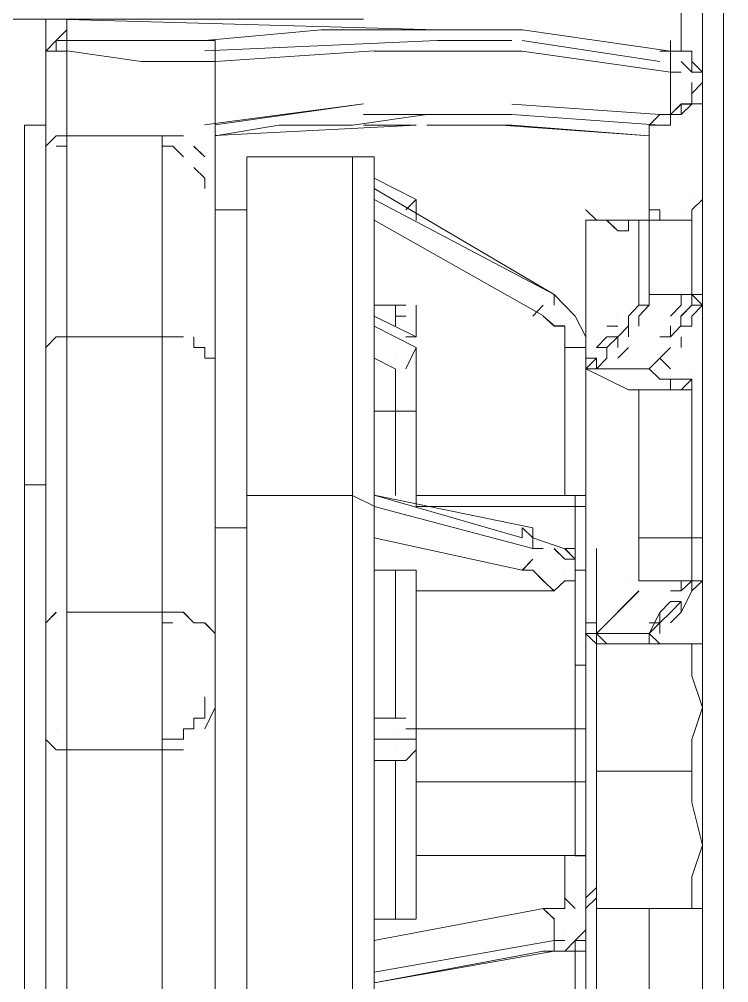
# Model space of a CAD drawing. Header units: inches. Extents: x 23291 to 181956, y 9161 to 51408.
# Drawn here: x 114872.7 to 114919.5, y 36628.1 to 36691.7 of the extents above; entities that cross this region are included whole.
import ezdxf

# ---------------------------------------------------------------- set-up
doc = ezdxf.new("R2010")
doc.units = ezdxf.units.IN
doc.header["$MEASUREMENT"] = 0
doc.layers.add('1', color=3, linetype='Continuous')
doc.layers.add('Dim', color=6, linetype='Continuous', lineweight=13)

# ---------------------------------------------------------------- blocks, each defined once
blk = doc.blocks.new('5')
at = {"layer": '1', "lineweight": 9}
for p, q in [((226.945701, -22.116197), (226.945701, -21.936488)), ((226.94696, -21.936488), (226.94696, -22.116197)), ((226.944413, -22.021583), (226.944413, -22.008871)), ((226.945701, -22.057126), (226.945701, -22.010138)), ((226.892348, -22.019669), (226.925368, -22.019669)), ((226.906311, -22.019669), (226.906311, -22.019669)), ((226.906311, -22.019669), (226.906311, -22.083795)), ((226.90694, -22.019669), (226.90694, -22.019669)), ((226.907588, -22.019669), (226.907588, -22.019669)), ((226.907588, -22.019669), (226.907588, -22.020933)), ((226.929812, -22.020307), (226.90759, -22.019675)), ((226.907588, -22.020307), (226.906943, -22.02094)), ((226.915845, -22.02094), (226.922829, -22.020307)), ((226.922829, -22.020307), (226.929812, -22.020307)), ((226.934894, -22.020307), (226.929808, -22.020307)), ((226.929812, -22.020307), (226.929812, -22.020307)), ((226.934903, -22.020309), (226.943785, -22.021574)), ((226.906311, -22.021574), (226.906938, -22.020942)), ((226.90694, -22.020936), (226.907585, -22.020936)), ((226.90694, -22.021574), (226.90694, -22.020942)), ((226.907588, -22.020936), (226.915843, -22.020936)), ((226.915843, -22.020936), (226.907588, -22.020936)), ((226.907588, -22.020936), (226.907588, -22.020936)), ((226.907588, -22.020936), (226.907588, -22.021568)), ((226.907588, -22.020936), (226.907588, -22.020936)), ((226.929812, -22.020936), (226.915845, -22.021568)), ((226.915847, -22.020936), (226.916473, -22.020936)), ((226.916477, -22.020936), (226.915851, -22.020936)), ((226.916477, -22.020936), (226.916477, -22.021568)), ((226.916477, -22.021568), (226.916477, -22.020936)), ((226.916477, -22.020936), (226.916477, -22.020936)), ((226.916477, -22.020936), (226.916477, -22.020936)), ((226.916477, -22.020936), (226.916477, -22.020936)), ((226.916477, -22.020936), (226.916477, -22.020936)), ((226.93045, -22.020936), (226.929805, -22.020936)), ((226.929805, -22.020936), (226.934264, -22.020936)), ((226.934264, -22.020936), (226.93045, -22.020936)), ((226.93489, -22.020936), (226.943145, -22.0222)), ((226.943145, -22.0222), (226.93489, -22.020936)), ((226.943785, -22.021574), (226.943785, -22.020942)), ((226.944413, -22.020936), (226.944413, -22.020936)), ((226.906311, -22.021574), (226.906311, -22.021574)), ((226.906311, -22.021574), (226.906311, -22.021574)), ((226.906311, -22.021574), (226.906311, -22.021574)), ((226.906938, -22.021574), (226.906311, -22.021574)), ((226.906311, -22.021574), (226.906311, -22.021574)), ((226.906311, -22.021574), (226.906311, -22.021574)), ((226.906313, -22.021574), (226.90694, -22.021574)), ((226.90694, -22.021574), (226.90694, -22.021574)), ((226.90694, -22.021574), (226.90694, -22.021574)), ((226.90694, -22.021574), (226.90694, -22.021574)), ((226.90694, -22.021574), (226.907585, -22.021574)), ((226.907588, -22.021574), (226.906943, -22.021574)), ((226.906943, -22.021574), (226.907588, -22.021574)), ((226.907588, -22.021574), (226.907588, -22.063482)), ((226.907588, -22.021574), (226.907588, -22.021574)), ((226.907588, -22.021574), (226.907588, -22.021574)), ((226.912036, -22.0222), (226.907596, -22.021568)), ((226.907596, -22.021568), (226.912036, -22.0222)), ((226.916477, -22.0222), (226.926003, -22.021568)), ((226.926003, -22.021568), (226.916477, -22.0222)), ((226.916477, -22.021568), (226.916477, -22.0222)), ((226.916477, -22.0222), (226.916477, -22.021568)), ((226.926009, -22.021574), (226.932366, -22.021574)), ((226.932366, -22.021574), (226.926009, -22.021574)), ((226.932366, -22.021574), (226.93489, -22.021574)), ((226.93489, -22.021574), (226.932366, -22.021574)), ((226.934894, -22.021574), (226.943776, -22.022839)), ((226.943776, -22.022839), (226.934894, -22.021574)), ((226.943785, -22.021574), (226.94314, -22.021574)), ((226.944413, -22.021574), (226.943142, -22.021574)), ((226.943145, -22.021574), (226.943145, -22.021574)), ((226.943145, -22.021574), (226.943145, -22.021574)), ((226.943145, -22.021574), (226.943145, -22.021574)), ((226.943785, -22.0222), (226.943785, -22.021568)), ((226.943785, -22.021574), (226.943785, -22.021574)), ((226.943785, -22.021574), (226.943785, -22.021574)), ((226.943785, -22.021574), (226.943785, -22.021574)), ((226.943785, -22.022207), (226.943785, -22.021574)), ((226.943785, -22.021574), (226.943785, -22.021574)), ((226.943785, -22.021574), (226.943785, -22.021574)), ((226.943785, -22.021574), (226.943785, -22.021574)), ((226.943785, -22.021574), (226.943785, -22.021574)), ((226.943785, -22.021574), (226.943785, -22.021574)), ((226.943785, -22.021574), (226.943785, -22.021574)), ((226.943785, -22.021574), (226.943785, -22.021574)), ((226.943785, -22.021574), (226.943785, -22.021574)), ((226.943785, -22.021574), (226.943785, -22.021574)), ((226.943785, -22.021574), (226.943785, -22.021574)), ((226.943785, -22.021574), (226.943785, -22.021574)), ((226.943785, -22.021574), (226.943785, -22.021574)), ((226.943785, -22.021574), (226.943785, -22.021574)), ((226.943785, -22.021574), (226.943785, -22.021574)), ((226.943785, -22.021574), (226.943785, -22.021574)), ((226.944413, -22.021574), (226.943787, -22.021574)), ((226.943787, -22.021574), (226.944413, -22.021574)), ((226.945058, -22.021574), (226.944413, -22.021574)), ((226.944413, -22.021574), (226.944413, -22.021574)), ((226.944413, -22.021574), (226.944413, -22.021574)), ((226.944413, -22.021574), (226.944413, -22.021574)), ((226.944413, -22.021574), (226.944413, -22.021574)), ((226.944413, -22.021574), (226.945058, -22.021574)), ((226.945058, -22.021574), (226.944413, -22.021574)), ((226.944413, -22.021574), (226.944413, -22.021574)), ((226.944413, -22.021574), (226.944413, -22.021574)), ((226.944413, -22.021574), (226.944413, -22.021574)), ((226.944413, -22.021574), (226.944413, -22.021574)), ((226.944413, -22.021574), (226.945058, -22.021574)), ((226.944413, -22.021574), (226.944413, -22.021574)), ((226.944413, -22.021574), (226.944413, -22.021574)), ((226.945062, -22.021574), (226.944417, -22.021574)), ((226.944417, -22.021574), (226.945062, -22.021574)), ((226.945058, -22.022207), (226.945058, -22.021574)), ((226.945062, -22.0222), (226.945062, -22.021568)), ((226.945062, -22.021574), (226.945062, -22.022207)), ((226.945062, -22.021574), (226.945062, -22.021574)), ((226.945062, -22.021574), (226.945062, -22.021574)), ((226.912033, -22.0222), (226.916473, -22.0222)), ((226.916477, -22.0222), (226.912036, -22.0222)), ((226.916477, -22.100954), (226.916477, -22.022198)), ((226.916477, -22.0222), (226.916477, -22.0222)), ((226.916477, -22.0222), (226.916477, -22.0222)), ((226.916477, -22.0222), (226.916477, -22.0222)), ((226.943145, -22.0222), (226.943145, -22.0222)), ((226.943785, -22.025381), (226.943785, -22.022198)), ((226.943785, -22.0222), (226.943785, -22.0222)), ((226.944413, -22.0222), (226.944413, -22.0222)), ((226.944413, -22.0222), (226.945058, -22.022833)), ((226.945062, -22.022839), (226.944417, -22.022207)), ((226.945062, -22.0222), (226.945062, -22.0222)), ((226.945062, -22.0222), (226.945062, -22.0222)), ((226.945062, -22.022207), (226.945062, -22.022839)), ((226.945062, -22.022839), (226.945062, -22.022207)), ((226.945062, -22.022207), (226.945707, -22.022839)), ((226.943787, -22.022839), (226.944413, -22.022839)), ((226.944413, -22.022839), (226.943787, -22.022839)), ((226.944413, -22.022839), (226.944413, -22.022839)), ((226.945701, -22.022839), (226.945056, -22.022839)), ((226.945062, -22.022839), (226.945062, -22.022839)), ((226.945062, -22.022839), (226.945062, -22.022839)), ((226.945062, -22.022839), (226.945062, -22.022839)), ((226.945707, -22.022839), (226.945062, -22.022839)), ((226.945062, -22.022839), (226.945062, -22.022839)), ((226.945062, -22.022839), (226.945062, -22.022839)), ((226.945062, -22.022839), (226.945062, -22.022839)), ((226.945701, -22.022839), (226.945701, -22.022839)), ((226.945701, -22.022839), (226.945701, -22.022839)), ((226.945701, -22.022839), (226.945701, -22.022839)), ((226.945701, -22.023467), (226.945056, -22.024121)), ((226.945707, -22.023463), (226.945062, -22.024117)), ((226.945062, -22.024117), (226.945707, -22.023463)), ((226.945062, -22.023467), (226.945062, -22.024121)), ((226.945062, -22.023467), (226.945062, -22.023467)), ((226.945058, -22.024743), (226.945058, -22.02411)), ((226.945062, -22.024749), (226.945062, -22.024117)), ((226.945062, -22.024117), (226.945062, -22.024117)), ((226.945062, -22.024117), (226.945062, -22.024117)), ((226.925366, -22.024743), (226.91584, -22.026007)), ((226.916484, -22.026007), (226.925366, -22.024743)), ((226.943145, -22.025381), (226.934264, -22.024749)), ((226.944411, -22.024749), (226.943785, -22.025381)), ((226.94379, -22.025381), (226.944417, -22.024749)), ((226.944413, -22.024743), (226.944413, -22.024743)), ((226.944413, -22.024743), (226.944413, -22.024743)), ((226.944413, -22.024743), (226.945058, -22.024743)), ((226.945058, -22.024749), (226.944413, -22.025381)), ((226.944413, -22.025381), (226.944413, -22.024749)), ((226.944417, -22.024749), (226.945062, -22.024749)), ((226.945701, -22.024743), (226.945056, -22.024743)), ((226.945056, -22.024743), (226.945701, -22.024743)), ((226.924719, -22.02601), (226.92916, -22.025377)), ((226.925366, -22.025381), (226.934247, -22.025381)), ((226.934247, -22.025381), (226.925366, -22.025381)), ((226.928533, -22.025381), (226.92916, -22.025381)), ((226.929164, -22.025381), (226.929164, -22.025381)), ((226.929164, -22.025381), (226.929164, -22.025381)), ((226.933626, -22.025381), (226.934253, -22.025381)), ((226.934257, -22.025381), (226.93363, -22.025381)), ((226.943145, -22.02601), (226.934264, -22.025377)), ((226.942497, -22.02601), (226.943142, -22.025377)), ((226.9425, -22.026014), (226.943145, -22.025381)), ((226.94314, -22.025381), (226.943785, -22.025381)), ((226.943145, -22.025381), (226.943145, -22.025381)), ((226.943145, -22.025381), (226.943145, -22.025381)), ((226.943145, -22.025381), (226.943145, -22.025381)), ((226.943145, -22.025381), (226.94379, -22.025381)), ((226.943785, -22.02601), (226.943785, -22.025377)), ((226.943785, -22.025381), (226.943785, -22.025381)), ((226.943785, -22.025381), (226.943785, -22.026014)), ((226.943785, -22.025381), (226.943785, -22.025381)), ((226.944413, -22.025381), (226.943787, -22.025381)), ((226.943787, -22.025381), (226.943787, -22.026014)), ((226.943787, -22.026014), (226.943787, -22.025381)), ((226.943787, -22.025381), (226.944413, -22.025381)), ((226.944413, -22.025381), (226.944413, -22.025381)), ((226.906311, -22.02601), (226.90504, -22.02601)), ((226.905042, -22.02601), (226.905042, -22.086341)), ((226.916477, -22.02601), (226.916477, -22.02601)), ((226.916477, -22.026648), (226.920291, -22.026016)), ((226.928533, -22.02601), (226.916483, -22.026642)), ((226.920291, -22.026016), (226.924714, -22.026016)), ((226.925364, -22.02601), (226.928533, -22.02601)), ((226.929164, -22.02601), (226.934249, -22.02601)), ((226.934249, -22.02601), (226.929164, -22.02601)), ((226.933634, -22.026016), (226.942497, -22.026648)), ((226.942497, -22.026648), (226.93426, -22.026016)), ((226.942497, -22.026007), (226.942497, -22.03172)), ((226.942497, -22.02601), (226.942497, -22.02601)), ((226.942497, -22.02601), (226.942497, -22.02601)), ((226.942497, -22.02601), (226.942497, -22.02601)), ((226.942497, -22.02601), (226.942497, -22.02601)), ((226.942497, -22.02601), (226.942497, -22.02601)), ((226.942497, -22.02601), (226.942497, -22.02601)), ((226.942497, -22.02601), (226.942497, -22.02601)), ((226.943145, -22.02601), (226.9425, -22.02601)), ((226.9425, -22.02601), (226.943145, -22.02601)), ((226.943785, -22.02601), (226.94314, -22.02601)), ((226.94314, -22.02601), (226.943785, -22.02601)), ((226.943785, -22.02601), (226.943785, -22.02601)), ((226.943785, -22.02601), (226.943785, -22.02601)), ((226.943785, -22.02601), (226.943785, -22.02601)), ((226.906311, -22.027285), (226.906938, -22.026653)), ((226.906317, -22.027281), (226.906943, -22.026648)), ((226.906943, -22.026648), (226.907588, -22.026648)), ((226.907588, -22.026648), (226.9133, -22.026648)), ((226.907588, -22.026648), (226.907588, -22.026648)), ((226.91457, -22.026648), (226.913299, -22.026648)), ((226.913302, -22.026648), (226.913302, -22.063497)), ((226.906311, -22.027285), (226.906311, -22.027285)), ((226.906311, -22.027285), (226.906311, -22.027285)), ((226.906943, -22.027285), (226.907588, -22.027285)), ((226.907588, -22.027285), (226.906943, -22.027285)), ((226.907588, -22.027285), (226.907588, -22.027285)), ((226.913931, -22.027285), (226.913304, -22.027285)), ((226.913931, -22.027285), (226.914576, -22.027917)), ((226.914576, -22.027917), (226.913931, -22.027285)), ((226.9152, -22.027285), (226.915845, -22.027917)), ((226.915847, -22.027924), (226.915202, -22.027291)), ((226.91457, -22.027924), (226.91457, -22.027924)), ((226.918377, -22.027924), (226.918377, -22.027924)), ((226.918377, -22.102219), (226.918377, -22.027932)), ((226.924719, -22.027924), (226.918381, -22.027924)), ((226.926005, -22.027924), (226.924715, -22.027924)), ((226.924719, -22.027932), (226.924719, -22.102219)), ((226.926005, -22.048877), (226.926005, -22.027924)), ((226.9152, -22.028562), (226.915845, -22.029195)), ((226.915845, -22.029195), (226.9152, -22.028562)), ((226.916477, -22.029819), (226.916477, -22.028554)), ((226.915847, -22.029819), (226.915847, -22.029186)), ((226.926005, -22.029191), (226.92853, -22.030476)), ((226.92853, -22.030476), (226.926005, -22.029191)), ((226.926005, -22.029812), (226.926005, -22.030466)), ((226.936803, -22.036179), (226.926005, -22.029812)), ((226.926005, -22.030466), (226.936803, -22.036179)), ((226.926005, -22.030466), (226.926005, -22.030466)), ((226.926635, -22.030466), (226.926635, -22.030466)), ((226.927903, -22.031105), (226.92853, -22.030472)), ((226.928533, -22.030466), (226.927907, -22.031098)), ((226.927907, -22.031098), (226.928533, -22.030466)), ((226.928533, -22.030466), (226.928533, -22.030466)), ((226.928533, -22.030466), (226.928533, -22.031731)), ((226.928533, -22.030466), (226.928533, -22.030466)), ((226.928533, -22.030466), (226.928533, -22.030466)), ((226.945701, -22.030466), (226.945056, -22.031098)), ((226.945062, -22.030466), (226.945062, -22.030466)), ((226.945707, -22.030472), (226.945062, -22.031105)), ((226.945062, -22.031105), (226.945707, -22.030472)), ((226.945701, -22.030466), (226.945701, -22.030466)), ((226.916477, -22.031105), (226.918375, -22.031105)), ((226.927903, -22.031105), (226.927903, -22.031105)), ((226.928533, -22.031105), (226.928533, -22.031105)), ((226.938701, -22.031105), (226.939346, -22.031716)), ((226.939338, -22.031105), (226.939338, -22.031105)), ((226.942497, -22.031105), (226.943142, -22.031105)), ((226.942497, -22.031105), (226.942497, -22.031105)), ((226.942497, -22.031105), (226.942497, -22.031105)), ((226.943145, -22.031722), (226.943145, -22.031111)), ((226.944413, -22.031105), (226.944413, -22.031105)), ((226.944413, -22.031105), (226.944413, -22.031105)), ((226.944413, -22.031105), (226.944413, -22.031105)), ((226.944413, -22.031105), (226.944413, -22.031105)), ((226.944413, -22.031105), (226.944413, -22.031105)), ((226.945058, -22.031111), (226.945058, -22.031722)), ((226.945062, -22.031105), (226.945062, -22.031105)), ((226.945062, -22.031105), (226.945062, -22.031105)), ((226.945062, -22.031105), (226.945062, -22.031105)), ((226.945062, -22.031105), (226.945062, -22.031105)), ((226.945062, -22.031105), (226.945062, -22.031105)), ((226.945062, -22.031722), (226.945062, -22.031111)), ((226.945062, -22.031111), (226.945062, -22.031722)), ((226.926005, -22.031722), (226.936158, -22.037456)), ((226.939969, -22.031722), (226.938697, -22.031722)), ((226.942497, -22.031722), (226.938701, -22.031722)), ((226.938701, -22.031722), (226.938701, -22.057124)), ((226.938701, -22.031722), (226.939972, -22.031722)), ((226.939346, -22.031716), (226.939972, -22.031716)), ((226.939972, -22.031722), (226.939346, -22.031722)), ((226.939969, -22.031722), (226.939969, -22.031722)), ((226.940614, -22.031722), (226.939969, -22.031722)), ((226.939969, -22.031722), (226.940614, -22.032355)), ((226.939969, -22.031722), (226.939969, -22.031722)), ((226.940617, -22.031722), (226.939972, -22.031722)), ((226.939972, -22.031722), (226.940617, -22.031722)), ((226.940617, -22.031722), (226.939972, -22.031722)), ((226.939972, -22.031729), (226.940617, -22.032361)), ((226.941257, -22.031722), (226.940612, -22.031722)), ((226.940615, -22.031722), (226.943785, -22.031722)), ((226.941257, -22.032355), (226.941257, -22.031722)), ((226.941257, -22.031722), (226.941883, -22.031722)), ((226.941262, -22.032361), (226.941262, -22.031729)), ((226.941885, -22.031722), (226.941885, -22.03617)), ((226.942495, -22.031722), (226.94314, -22.031722)), ((226.942497, -22.03172), (226.942497, -22.036168)), ((226.943142, -22.031722), (226.942497, -22.031722)), ((226.943142, -22.031722), (226.942497, -22.031722)), ((226.942497, -22.031722), (226.943142, -22.031722)), ((226.94314, -22.031722), (226.943785, -22.031722)), ((226.943785, -22.031722), (226.94314, -22.031722)), ((226.943787, -22.031722), (226.943142, -22.031722)), ((226.943142, -22.031722), (226.943787, -22.031722)), ((226.943785, -22.031722), (226.944411, -22.031722)), ((226.943785, -22.031722), (226.943785, -22.031722)), ((226.943785, -22.031722), (226.943785, -22.031722)), ((226.943785, -22.031722), (226.943785, -22.031722)), ((226.943785, -22.031722), (226.943785, -22.031722)), ((226.943785, -22.031722), (226.943785, -22.031722)), ((226.944413, -22.031722), (226.943787, -22.031722)), ((226.944417, -22.031722), (226.94379, -22.031722)), ((226.944413, -22.031722), (226.944413, -22.031722)), ((226.945058, -22.031722), (226.944413, -22.031722)), ((226.944413, -22.031722), (226.945058, -22.031722)), ((226.944413, -22.031722), (226.944413, -22.031722)), ((226.944413, -22.031722), (226.944413, -22.031722)), ((226.944413, -22.031722), (226.944413, -22.031722)), ((226.944413, -22.031722), (226.944413, -22.031722)), ((226.944417, -22.031722), (226.945062, -22.031722)), ((226.945062, -22.031722), (226.944417, -22.031722)), ((226.945062, -22.03617), (226.945062, -22.031722)), ((226.940612, -22.032355), (226.941257, -22.032355)), ((226.940617, -22.032361), (226.940617, -22.032361)), ((226.940617, -22.032361), (226.941262, -22.032361)), ((226.940617, -22.032361), (226.940617, -22.032361)), ((226.941885, -22.036164), (226.941885, -22.035532)), ((226.941885, -22.035532), (226.941885, -22.036164)), ((226.941885, -22.035532), (226.941885, -22.035532)), ((226.941885, -22.036168), (226.941885, -22.035536)), ((226.941885, -22.035536), (226.941885, -22.036168)), ((226.942497, -22.035532), (226.942497, -22.035532)), ((226.942497, -22.035532), (226.942497, -22.035532)), ((226.942497, -22.035532), (226.942497, -22.035532)), ((226.942497, -22.035532), (226.942497, -22.035532)), ((226.945062, -22.036168), (226.945062, -22.035536)), ((226.936154, -22.036168), (226.936154, -22.036168)), ((226.93681, -22.036817), (226.93681, -22.036164)), ((226.93681, -22.036164), (226.938063, -22.037471)), ((226.93681, -22.036168), (226.93681, -22.036168)), ((226.93681, -22.036168), (226.93681, -22.036168)), ((226.93681, -22.036168), (226.93681, -22.036168)), ((226.93681, -22.036168), (226.93681, -22.036168)), ((226.93681, -22.036168), (226.938063, -22.037475)), ((226.938063, -22.037475), (226.93681, -22.036168)), ((226.941885, -22.036817), (226.941885, -22.036164)), ((226.941885, -22.036822), (226.941885, -22.036168)), ((226.941885, -22.036168), (226.941885, -22.036168)), ((226.941885, -22.036168), (226.941885, -22.036168)), ((226.941885, -22.036168), (226.941885, -22.036168)), ((226.941885, -22.036168), (226.941885, -22.036168)), ((226.941885, -22.036168), (226.941885, -22.036168)), ((226.941885, -22.036168), (226.941885, -22.036168)), ((226.941885, -22.036168), (226.941885, -22.036168)), ((226.941885, -22.036168), (226.941885, -22.036168)), ((226.942497, -22.036817), (226.942497, -22.036164)), ((226.942497, -22.036164), (226.942497, -22.036817)), ((226.942497, -22.036168), (226.945058, -22.036168)), ((226.942497, -22.036168), (226.942497, -22.036168)), ((226.942497, -22.036168), (226.942497, -22.036168)), ((226.942497, -22.036168), (226.942497, -22.036168)), ((226.942497, -22.036168), (226.942497, -22.036168)), ((226.944413, -22.036817), (226.944413, -22.036164)), ((226.945056, -22.036813), (226.945056, -22.03616)), ((226.945056, -22.03616), (226.945056, -22.036813)), ((226.945701, -22.036817), (226.945056, -22.036164)), ((226.945062, -22.036164), (226.945062, -22.036817)), ((226.945062, -22.036822), (226.945062, -22.036168)), ((226.945062, -22.036168), (226.945062, -22.036168)), ((226.945062, -22.036168), (226.945707, -22.036168)), ((226.945707, -22.036168), (226.945707, -22.036822)), ((226.927284, -22.036817), (226.926013, -22.036817)), ((226.926013, -22.036817), (226.927284, -22.036817)), ((226.927277, -22.036817), (226.927903, -22.036817)), ((226.927903, -22.036817), (226.927277, -22.036817)), ((226.927284, -22.036817), (226.927284, -22.038061)), ((226.928533, -22.036817), (226.928533, -22.037471)), ((226.936154, -22.036817), (226.935528, -22.037471)), ((226.935528, -22.037471), (226.936154, -22.036817)), ((226.936154, -22.036817), (226.936154, -22.036817)), ((226.93681, -22.036817), (226.93681, -22.036817)), ((226.93681, -22.036817), (226.93681, -22.036817)), ((226.941257, -22.037473), (226.941883, -22.03682)), ((226.941258, -22.037471), (226.941885, -22.036817)), ((226.941885, -22.037467), (226.942493, -22.036813)), ((226.941885, -22.036817), (226.941885, -22.036817)), ((226.941885, -22.036817), (226.941885, -22.036817)), ((226.941889, -22.037471), (226.942497, -22.036817)), ((226.942497, -22.036817), (226.941889, -22.036817)), ((226.942497, -22.036817), (226.942497, -22.036817)), ((226.942497, -22.036817), (226.942497, -22.036817)), ((226.942497, -22.036817), (226.942497, -22.036817)), ((226.942497, -22.036817), (226.942497, -22.036817)), ((226.944413, -22.036817), (226.943787, -22.037471)), ((226.943787, -22.037471), (226.944413, -22.036817)), ((226.945056, -22.036813), (226.944411, -22.037467)), ((226.944417, -22.037475), (226.945062, -22.036822)), ((226.945062, -22.037467), (226.945707, -22.036813)), ((226.945062, -22.036817), (226.945062, -22.036817)), ((226.945062, -22.036817), (226.945062, -22.036817)), ((226.945062, -22.036817), (226.945062, -22.036817)), ((226.945062, -22.036817), (226.945062, -22.036817)), ((226.945062, -22.036817), (226.945062, -22.036817)), ((226.945062, -22.036817), (226.945062, -22.036817)), ((226.945062, -22.036817), (226.945062, -22.036817)), ((226.945062, -22.036817), (226.945062, -22.036817)), ((226.945062, -22.036817), (226.945062, -22.036817)), ((226.945062, -22.036817), (226.945062, -22.036817)), ((226.945062, -22.036817), (226.945062, -22.036817)), ((226.945062, -22.036817), (226.945062, -22.036817)), ((226.945062, -22.036817), (226.945707, -22.036817)), ((226.945707, -22.036817), (226.945062, -22.037471)), ((226.945062, -22.036817), (226.945062, -22.036817)), ((226.945062, -22.036817), (226.945062, -22.036817)), ((226.945062, -22.036817), (226.945062, -22.036817)), ((226.945707, -22.036822), (226.945062, -22.036822)), ((226.945701, -22.036817), (226.945701, -22.036817)), ((226.926005, -22.037467), (226.92853, -22.03871)), ((226.927284, -22.037467), (226.927911, -22.037467)), ((226.927911, -22.037467), (226.927284, -22.037467)), ((226.928533, -22.037467), (226.928533, -22.03871)), ((226.93681, -22.038063), (226.936147, -22.037473)), ((226.936154, -22.037467), (226.936818, -22.038057)), ((226.938063, -22.037471), (226.938708, -22.038715)), ((226.938063, -22.037475), (226.938708, -22.038719)), ((226.938708, -22.038719), (226.938063, -22.037475)), ((226.940617, -22.037467), (226.940617, -22.037467)), ((226.941257, -22.038063), (226.941257, -22.037473)), ((226.941258, -22.038061), (226.941258, -22.037471)), ((226.941885, -22.037467), (226.941885, -22.037467)), ((226.941885, -22.038057), (226.941885, -22.037467)), ((226.941885, -22.037467), (226.941885, -22.037467)), ((226.941885, -22.038063), (226.941885, -22.037473)), ((226.944411, -22.037467), (226.944411, -22.038057)), ((226.945062, -22.037467), (226.945062, -22.037467)), ((226.945062, -22.038057), (226.945062, -22.037467)), ((226.945062, -22.037467), (226.945062, -22.037467)), ((226.928533, -22.039349), (226.926009, -22.038063)), ((226.936814, -22.038063), (226.937441, -22.038063)), ((226.936818, -22.038057), (226.937444, -22.038057)), ((226.937441, -22.038063), (226.937441, -22.038717)), ((226.939969, -22.038063), (226.940614, -22.038063)), ((226.940617, -22.03871), (226.941262, -22.038057)), ((226.941262, -22.038057), (226.940617, -22.03871)), ((226.941257, -22.038057), (226.941257, -22.03871)), ((226.941257, -22.03871), (226.941257, -22.038057)), ((226.941257, -22.038063), (226.941257, -22.038063)), ((226.944411, -22.038057), (226.943785, -22.03871)), ((226.943785, -22.03871), (226.943785, -22.038057)), ((226.945062, -22.038063), (226.944417, -22.038063)), ((226.944417, -22.038063), (226.945062, -22.038063)), ((226.945062, -22.038063), (226.945062, -22.038063)), ((226.945062, -22.038063), (226.945062, -22.038063)), ((226.906311, -22.039349), (226.906938, -22.038717)), ((226.90694, -22.03871), (226.906313, -22.039343)), ((226.90694, -22.03871), (226.90694, -22.03871)), ((226.90694, -22.03871), (226.90694, -22.03871)), ((226.907585, -22.03871), (226.90694, -22.03871)), ((226.90694, -22.03871), (226.90694, -22.03871)), ((226.90694, -22.03871), (226.90694, -22.03871)), ((226.907588, -22.03871), (226.906943, -22.03871)), ((226.913302, -22.03871), (226.90759, -22.03871)), ((226.913299, -22.03871), (226.91457, -22.03871)), ((226.914574, -22.03871), (226.913302, -22.03871)), ((226.91457, -22.03871), (226.913925, -22.03871)), ((226.9152, -22.039349), (226.9152, -22.038717)), ((226.92853, -22.03871), (226.927903, -22.03871)), ((226.928533, -22.03871), (226.928533, -22.03871)), ((226.928533, -22.03871), (226.928533, -22.03871)), ((226.928533, -22.03871), (226.928533, -22.03871)), ((226.928533, -22.03871), (226.928533, -22.03871)), ((226.928533, -22.03871), (226.928533, -22.03871)), ((226.928533, -22.03871), (226.928533, -22.03871)), ((226.928533, -22.03871), (226.928533, -22.03871)), ((226.928533, -22.03871), (226.928533, -22.03871)), ((226.937441, -22.038717), (226.937441, -22.039349)), ((226.938701, -22.038715), (226.938701, -22.048222)), ((226.938701, -22.039349), (226.938701, -22.038717)), ((226.938708, -22.038715), (226.938708, -22.039347)), ((226.939965, -22.038717), (226.939338, -22.039349)), ((226.939969, -22.03871), (226.940614, -22.03871)), ((226.940614, -22.038717), (226.939969, -22.039349)), ((226.939969, -22.039349), (226.940614, -22.038717)), ((226.940617, -22.03871), (226.940617, -22.039343)), ((226.940617, -22.039343), (226.940617, -22.03871)), ((226.943785, -22.03871), (226.94314, -22.03871)), ((226.94314, -22.03871), (226.943785, -22.03871)), ((226.943785, -22.03871), (226.943785, -22.03871)), ((226.944413, -22.03871), (226.944413, -22.039343)), ((226.944413, -22.039349), (226.944413, -22.038717)), ((226.906311, -22.039349), (226.906311, -22.039349)), ((226.906311, -22.039349), (226.906311, -22.039349)), ((226.915845, -22.039349), (226.9152, -22.039349)), ((226.915851, -22.039349), (226.915206, -22.039349)), ((226.915845, -22.039982), (226.915845, -22.039349)), ((226.915851, -22.039982), (226.915851, -22.039349)), ((226.927903, -22.040635), (226.92853, -22.039349)), ((226.928533, -22.039349), (226.927907, -22.040635)), ((226.928533, -22.048877), (226.928533, -22.039349)), ((226.928533, -22.039349), (226.928533, -22.039349)), ((226.928533, -22.039349), (226.928533, -22.039349)), ((226.928533, -22.039349), (226.928533, -22.039349)), ((226.928533, -22.039349), (226.928533, -22.039349)), ((226.928533, -22.039349), (226.928533, -22.039349)), ((226.928533, -22.039349), (226.928533, -22.039349)), ((226.928533, -22.039349), (226.928533, -22.039349)), ((226.928533, -22.039349), (226.928533, -22.039349)), ((226.928533, -22.039349), (226.928533, -22.039349)), ((226.937441, -22.039349), (226.937441, -22.048224)), ((226.937441, -22.039349), (226.938067, -22.039349)), ((226.937444, -22.039349), (226.938071, -22.039349)), ((226.938071, -22.039349), (226.938071, -22.039349)), ((226.938071, -22.039349), (226.938697, -22.039349)), ((226.938071, -22.039349), (226.938071, -22.039349)), ((226.938074, -22.039349), (226.938701, -22.039349)), ((226.938701, -22.039349), (226.938701, -22.039349)), ((226.938701, -22.039349), (226.938701, -22.039349)), ((226.939338, -22.039349), (226.939965, -22.039349)), ((226.939338, -22.039349), (226.939338, -22.039349)), ((226.939969, -22.039355), (226.939969, -22.039988)), ((226.939969, -22.039988), (226.939969, -22.039355)), ((226.940617, -22.039988), (226.941262, -22.039355)), ((226.943785, -22.039349), (226.942495, -22.040635)), ((226.942497, -22.040635), (226.943787, -22.039349)), ((226.94379, -22.039355), (226.943145, -22.039988)), ((226.943145, -22.039988), (226.94379, -22.039355)), ((226.916472, -22.039982), (226.915845, -22.039982)), ((226.916477, -22.039982), (226.915851, -22.039982)), ((226.916472, -22.040635), (226.916472, -22.039982)), ((226.916477, -22.040635), (226.916477, -22.039982)), ((226.926005, -22.039988), (226.927277, -22.040641)), ((226.927284, -22.039988), (226.927284, -22.039988)), ((226.938701, -22.039982), (226.938701, -22.040635)), ((226.938701, -22.040635), (226.939346, -22.039982)), ((226.938701, -22.039988), (226.939346, -22.039988)), ((226.939338, -22.039982), (226.939338, -22.040635)), ((226.939338, -22.040635), (226.939965, -22.039982)), ((226.939965, -22.039982), (226.939338, -22.040635)), ((226.939969, -22.039988), (226.939342, -22.040641)), ((226.943142, -22.039982), (226.942497, -22.040635)), ((226.9425, -22.040641), (226.943145, -22.039988)), ((226.943145, -22.039988), (226.94379, -22.040641)), ((226.927284, -22.040635), (226.927284, -22.048224)), ((226.927284, -22.040635), (226.927284, -22.040635)), ((226.941257, -22.041891), (226.938695, -22.040627)), ((226.942497, -22.040635), (226.938701, -22.040635)), ((226.938701, -22.040635), (226.939346, -22.040635)), ((226.938701, -22.040635), (226.941262, -22.0419)), ((226.943142, -22.041259), (226.942497, -22.040627)), ((226.943142, -22.041246), (226.942497, -22.040635)), ((226.942497, -22.040635), (226.943142, -22.041246)), ((226.945062, -22.040635), (226.945062, -22.040635)), ((226.945062, -22.040635), (226.945062, -22.040635)), ((226.945062, -22.040635), (226.945062, -22.040635)), ((226.945062, -22.040635), (226.945062, -22.040635)), ((226.945062, -22.040635), (226.945062, -22.040635)), ((226.945062, -22.040635), (226.945062, -22.040635)), ((226.945701, -22.040635), (226.945701, -22.040635)), ((226.943787, -22.041246), (226.943142, -22.041246)), ((226.943142, -22.041246), (226.943787, -22.041246)), ((226.943142, -22.041253), (226.943787, -22.041253)), ((226.943787, -22.041259), (226.943142, -22.041259)), ((226.943145, -22.041253), (226.943145, -22.041253)), ((226.943787, -22.0419), (226.943787, -22.041246)), ((226.943787, -22.041246), (226.944413, -22.041246)), ((226.943787, -22.041253), (226.944413, -22.041253)), ((226.943787, -22.041891), (226.943787, -22.041259)), ((226.944413, -22.041253), (226.944413, -22.041253)), ((226.944413, -22.041253), (226.944413, -22.041253)), ((226.944413, -22.041253), (226.944413, -22.041253)), ((226.944413, -22.041253), (226.945058, -22.041253)), ((226.944413, -22.041253), (226.944413, -22.041253)), ((226.944413, -22.041253), (226.944413, -22.041253)), ((226.944417, -22.041253), (226.945062, -22.041253)), ((226.945062, -22.041253), (226.944417, -22.041885)), ((226.945062, -22.041253), (226.945062, -22.041253)), ((226.945062, -22.041253), (226.945062, -22.041253)), ((226.945062, -22.041253), (226.945062, -22.041253)), ((226.945062, -22.041253), (226.945062, -22.041253)), ((226.945062, -22.041253), (226.945062, -22.041253)), ((226.945062, -22.041253), (226.945062, -22.041253)), ((226.945062, -22.041253), (226.945062, -22.041253)), ((226.945062, -22.041253), (226.945062, -22.041253)), ((226.945062, -22.041253), (226.945062, -22.041253)), ((226.945062, -22.041253), (226.945062, -22.041253)), ((226.945062, -22.041253), (226.945062, -22.041253)), ((226.945062, -22.041253), (226.945062, -22.041253)), ((226.945062, -22.041253), (226.945062, -22.041253)), ((226.945062, -22.041253), (226.945062, -22.041253)), ((226.945062, -22.041253), (226.945062, -22.041253)), ((226.945062, -22.041253), (226.945062, -22.041253)), ((226.945062, -22.041891), (226.945062, -22.041259)), ((226.941257, -22.041891), (226.941257, -22.041891)), ((226.941258, -22.041891), (226.941885, -22.041891)), ((226.941262, -22.041891), (226.944413, -22.041891)), ((226.941885, -22.041891), (226.941885, -22.053338)), ((226.944413, -22.041891), (226.943787, -22.041891)), ((226.944413, -22.0419), (226.943787, -22.0419)), ((226.944413, -22.041891), (226.945058, -22.041891)), ((226.944413, -22.041891), (226.944413, -22.041891)), ((226.944413, -22.041891), (226.944413, -22.041891)), ((226.944413, -22.041891), (226.944413, -22.041891)), ((226.944413, -22.041891), (226.944413, -22.041891)), ((226.945062, -22.053338), (226.945062, -22.041891)), ((226.926005, -22.043169), (226.927277, -22.043169)), ((226.92728, -22.043169), (226.928533, -22.043169)), ((226.927284, -22.043169), (226.928537, -22.043169)), ((226.928533, -22.043169), (226.928533, -22.048882)), ((226.905042, -22.047594), (226.906313, -22.047594)), ((226.938701, -22.048222), (226.938701, -22.047589)), ((226.938701, -22.047594), (226.938701, -22.047594)), ((226.938701, -22.047594), (226.938701, -22.047594)), ((226.924719, -22.048222), (226.918381, -22.048222)), ((226.926009, -22.048875), (226.924719, -22.048222)), ((226.926005, -22.048882), (226.926005, -22.048228)), ((226.934894, -22.050764), (226.926013, -22.048213)), ((226.926013, -22.048213), (226.935521, -22.050174)), ((226.928533, -22.048222), (226.937433, -22.048222)), ((226.937441, -22.048222), (226.938067, -22.048222)), ((226.937448, -22.048222), (226.938074, -22.048222)), ((226.938697, -22.048222), (226.938071, -22.048222)), ((226.938071, -22.048222), (226.938071, -22.048875)), ((226.938071, -22.048222), (226.938071, -22.048222)), ((226.938074, -22.048222), (226.938701, -22.048222)), ((226.938701, -22.048222), (226.938701, -22.070462)), ((226.938701, -22.048222), (226.938701, -22.048222)), ((226.938701, -22.048222), (226.938701, -22.048222)), ((226.938701, -22.048222), (226.938701, -22.048222)), ((226.938701, -22.048222), (226.938701, -22.048222)), ((226.938701, -22.048222), (226.938701, -22.048222)), ((226.938701, -22.048222), (226.938701, -22.048222)), ((226.938701, -22.048222), (226.938701, -22.048222)), ((226.926005, -22.097784), (226.926005, -22.048877)), ((226.926005, -22.053962), (226.926005, -22.048882)), ((226.926005, -22.048882), (226.935532, -22.051411)), ((226.926005, -22.048882), (226.926005, -22.048882)), ((226.926005, -22.048882), (226.926005, -22.048882)), ((226.926005, -22.048882), (226.926005, -22.048882)), ((226.926005, -22.048882), (226.926005, -22.048882)), ((226.928533, -22.048882), (226.938078, -22.048882)), ((226.938071, -22.048875), (226.938071, -22.049508)), ((226.938071, -22.048882), (226.938071, -22.048882)), ((226.938071, -22.048882), (226.938071, -22.048882)), ((226.938697, -22.048882), (226.938071, -22.048882)), ((226.938071, -22.048882), (226.938071, -22.049514)), ((226.938071, -22.048882), (226.938071, -22.048882)), ((226.938701, -22.048882), (226.938074, -22.048882)), ((226.938701, -22.049514), (226.938701, -22.048882)), ((226.938071, -22.049508), (226.938071, -22.051405)), ((226.938071, -22.049508), (226.938071, -22.049508)), ((226.938071, -22.049508), (226.938071, -22.049508)), ((226.938071, -22.049508), (226.938071, -22.049508)), ((226.938071, -22.049508), (226.938071, -22.049508)), ((226.938071, -22.049508), (226.938071, -22.049508)), ((226.938071, -22.049508), (226.938071, -22.049508)), ((226.938071, -22.049508), (226.938071, -22.049508)), ((226.938701, -22.049508), (226.938701, -22.049508)), ((226.938701, -22.049508), (226.938701, -22.049508)), ((226.938701, -22.049508), (226.938701, -22.049508)), ((226.938701, -22.049508), (226.938701, -22.050161)), ((226.938701, -22.050168), (226.938701, -22.049514)), ((226.918377, -22.050168), (226.916479, -22.050168)), ((226.934894, -22.050174), (226.934894, -22.050764)), ((226.935524, -22.050764), (226.934898, -22.050174)), ((226.935524, -22.050168), (226.935524, -22.050758)), ((226.935524, -22.050174), (226.935524, -22.050764)), ((226.938071, -22.050168), (226.938071, -22.050168)), ((226.938071, -22.050168), (226.938071, -22.052044)), ((226.938701, -22.050168), (226.938701, -22.050168)), ((226.938701, -22.05076), (226.938701, -22.05017)), ((226.938701, -22.05017), (226.938701, -22.05076)), ((226.926005, -22.050764), (226.934887, -22.052704)), ((226.934894, -22.050764), (226.934894, -22.050764)), ((226.934894, -22.050764), (226.934894, -22.050764)), ((226.935524, -22.050764), (226.935524, -22.051418)), ((226.935524, -22.051418), (226.935524, -22.050764)), ((226.935524, -22.050764), (226.935524, -22.050764)), ((226.935524, -22.050764), (226.935524, -22.050764)), ((226.935524, -22.050764), (226.935524, -22.050764)), ((226.935524, -22.050764), (226.935524, -22.050764)), ((226.935528, -22.051413), (226.935528, -22.05076)), ((226.935528, -22.050766), (226.937444, -22.05142)), ((226.938701, -22.051413), (226.938701, -22.05076)), ((226.938701, -22.05076), (226.938701, -22.051413)), ((226.938701, -22.050764), (226.938701, -22.050764)), ((226.938701, -22.050764), (226.938701, -22.050764)), ((226.945062, -22.050764), (226.941892, -22.050764)), ((226.945701, -22.050764), (226.945056, -22.050764)), ((226.945707, -22.050764), (226.945062, -22.050764)), ((226.935524, -22.051413), (226.935524, -22.051413)), ((226.935524, -22.051413), (226.936151, -22.051413)), ((226.935524, -22.051413), (226.935524, -22.051413)), ((226.936154, -22.051413), (226.935528, -22.051413)), ((226.936154, -22.051413), (226.936154, -22.051413)), ((226.93681, -22.051413), (226.937437, -22.052046)), ((226.937441, -22.051413), (226.937441, -22.051413)), ((226.937441, -22.051413), (226.937441, -22.051413)), ((226.937441, -22.051413), (226.938067, -22.052046)), ((226.938071, -22.051413), (226.937444, -22.051413)), ((226.938701, -22.051413), (226.938701, -22.051413)), ((226.938701, -22.052699), (226.938701, -22.051413)), ((226.938701, -22.051413), (226.938701, -22.052699)), ((226.939338, -22.078093), (226.939338, -22.051405)), ((226.936814, -22.05142), (226.937441, -22.052052)), ((226.937444, -22.05142), (226.938071, -22.052052)), ((226.935521, -22.052046), (226.934894, -22.052699)), ((226.935524, -22.052052), (226.934898, -22.052706)), ((226.935524, -22.052052), (226.935524, -22.052052)), ((226.93681, -22.052052), (226.93681, -22.052052)), ((226.937441, -22.052052), (226.937441, -22.052052)), ((226.937441, -22.052052), (226.938067, -22.052052)), ((226.938067, -22.052052), (226.938067, -22.052706)), ((226.938067, -22.052706), (226.938067, -22.052052)), ((226.938071, -22.052052), (226.938071, -22.052052)), ((226.938071, -22.052052), (226.938071, -22.052052)), ((226.938071, -22.052052), (226.938071, -22.052052)), ((226.938071, -22.052052), (226.938071, -22.052706)), ((226.938071, -22.052052), (226.938071, -22.052052)), ((226.938071, -22.052052), (226.938071, -22.052052)), ((226.938074, -22.052699), (226.938074, -22.052046)), ((226.927284, -22.052699), (226.926013, -22.052699)), ((226.926013, -22.052699), (226.927284, -22.052699)), ((226.92728, -22.052699), (226.927907, -22.052699)), ((226.927911, -22.052699), (226.927284, -22.052699)), ((226.927284, -22.052699), (226.927284, -22.061574)), ((226.927907, -22.052699), (226.928533, -22.052699)), ((226.928537, -22.052699), (226.927911, -22.052699)), ((226.928533, -22.052699), (226.928533, -22.062228)), ((226.928533, -22.052699), (226.928533, -22.052699)), ((226.928533, -22.052699), (226.928533, -22.052699)), ((226.934894, -22.052699), (226.935521, -22.052699)), ((226.934894, -22.052699), (226.934894, -22.052699)), ((226.934894, -22.052699), (226.934894, -22.052699)), ((226.934898, -22.052706), (226.935524, -22.052706)), ((226.935521, -22.052699), (226.936147, -22.053332)), ((226.935524, -22.052706), (226.936151, -22.053338)), ((226.937441, -22.052699), (226.937441, -22.052699)), ((226.938071, -22.052699), (226.938071, -22.052699)), ((226.938071, -22.053332), (226.938071, -22.052699)), ((226.938071, -22.052699), (226.938697, -22.052699)), ((226.938071, -22.052706), (226.938697, -22.052706)), ((226.938697, -22.052706), (226.938071, -22.052706)), ((226.938071, -22.052706), (226.938071, -22.053338)), ((226.938701, -22.052699), (226.938074, -22.052699)), ((226.938701, -22.053964), (226.938701, -22.052699)), ((226.938701, -22.052699), (226.938701, -22.053964)), ((226.936147, -22.053332), (226.93681, -22.053964)), ((226.936151, -22.053338), (226.936814, -22.053949)), ((226.93681, -22.053956), (226.937437, -22.053344)), ((226.936814, -22.053949), (226.937441, -22.053338)), ((226.937437, -22.053344), (226.938063, -22.053344)), ((226.937441, -22.053338), (226.937441, -22.053338)), ((226.937441, -22.053338), (226.937441, -22.053338)), ((226.938071, -22.053338), (226.937444, -22.053338)), ((226.938063, -22.053344), (226.938063, -22.055874)), ((226.938071, -22.055861), (226.938071, -22.053332)), ((226.941257, -22.053338), (226.941257, -22.053338)), ((226.941257, -22.053338), (226.941257, -22.053338)), ((226.941257, -22.053338), (226.941257, -22.053338)), ((226.941257, -22.053338), (226.941257, -22.053338)), ((226.941257, -22.053338), (226.941257, -22.053338)), ((226.941885, -22.053338), (226.945054, -22.053338)), ((226.941885, -22.053338), (226.941885, -22.053338)), ((226.941885, -22.053338), (226.941885, -22.053338)), ((226.944413, -22.053338), (226.944413, -22.053949)), ((226.944413, -22.053949), (226.944413, -22.053338)), ((226.944413, -22.053956), (226.945058, -22.053344)), ((226.945062, -22.053338), (226.944417, -22.053949)), ((226.945056, -22.053338), (226.945701, -22.053338)), ((226.945701, -22.053338), (226.945056, -22.053949)), ((226.945056, -22.053949), (226.945056, -22.053338)), ((226.945062, -22.053949), (226.945062, -22.053338)), ((226.945062, -22.053338), (226.945062, -22.053338)), ((226.945062, -22.053338), (226.945062, -22.053338)), ((226.945062, -22.053338), (226.945062, -22.053338)), ((226.945062, -22.053338), (226.945062, -22.053338)), ((226.945062, -22.053338), (226.945062, -22.053338)), ((226.945062, -22.053338), (226.945062, -22.053338)), ((226.945707, -22.053338), (226.945062, -22.053338)), ((226.945062, -22.053338), (226.945062, -22.053338)), ((226.945062, -22.053338), (226.945062, -22.053338)), ((226.945062, -22.053338), (226.945062, -22.053338)), ((226.945062, -22.053338), (226.945062, -22.053338)), ((226.945062, -22.053338), (226.945062, -22.053338)), ((226.945062, -22.053338), (226.945062, -22.053338)), ((226.945062, -22.053338), (226.945062, -22.053338)), ((226.945062, -22.053338), (226.945062, -22.053338)), ((226.945062, -22.053338), (226.945062, -22.053338)), ((226.945062, -22.053956), (226.945707, -22.053344)), ((226.928533, -22.053956), (226.936807, -22.053956)), ((226.938701, -22.055229), (226.938701, -22.053964)), ((226.938701, -22.053964), (226.938701, -22.055229)), ((226.941881, -22.053958), (226.939338, -22.056509)), ((226.941885, -22.053956), (226.939342, -22.056506)), ((226.943785, -22.053956), (226.944411, -22.053956)), ((226.945058, -22.053945), (226.944413, -22.055231)), ((226.944413, -22.053956), (226.944413, -22.053956)), ((226.944413, -22.053956), (226.944413, -22.053956)), ((226.944417, -22.055242), (226.945062, -22.053956)), ((226.945062, -22.053956), (226.945062, -22.053956)), ((226.945062, -22.053956), (226.945062, -22.053956)), ((226.945062, -22.053956), (226.945062, -22.053956)), ((226.945062, -22.053956), (226.945062, -22.053956)), ((226.945062, -22.053956), (226.945062, -22.053956)), ((226.945062, -22.053956), (226.945062, -22.053956)), ((226.945062, -22.053956), (226.945062, -22.053956)), ((226.943785, -22.054584), (226.94314, -22.055237)), ((226.94314, -22.055237), (226.943785, -22.054584)), ((226.943785, -22.054584), (226.943785, -22.054584)), ((226.943785, -22.054584), (226.944411, -22.054584)), ((226.94379, -22.055237), (226.944417, -22.054584)), ((226.944413, -22.055231), (226.944413, -22.054578)), ((226.906311, -22.05587), (226.906938, -22.055237)), ((226.90694, -22.055231), (226.906313, -22.055863)), ((226.90694, -22.055231), (226.90694, -22.055231)), ((226.90694, -22.055231), (226.90694, -22.055231)), ((226.907588, -22.055231), (226.907588, -22.055231)), ((226.913302, -22.055231), (226.90759, -22.055231)), ((226.914574, -22.055231), (226.913302, -22.055231)), ((226.9152, -22.055863), (226.914574, -22.055231)), ((226.914576, -22.055237), (226.915202, -22.05587)), ((226.938701, -22.056515), (226.938701, -22.055229)), ((226.938701, -22.055229), (226.938701, -22.056515)), ((226.9425, -22.056502), (226.943145, -22.055237)), ((226.943145, -22.055237), (226.943145, -22.05587)), ((226.943145, -22.05587), (226.94379, -22.055237)), ((226.943785, -22.055231), (226.943785, -22.055231)), ((226.943785, -22.05587), (226.944411, -22.055237)), ((226.906311, -22.05587), (226.906311, -22.05587)), ((226.906311, -22.05587), (226.906311, -22.05587)), ((226.906311, -22.05587), (226.906311, -22.05587)), ((226.906311, -22.05587), (226.906311, -22.05587)), ((226.90694, -22.05587), (226.90694, -22.05587)), ((226.907588, -22.05587), (226.907588, -22.05587)), ((226.907588, -22.05587), (226.907588, -22.05587)), ((226.913931, -22.05587), (226.913304, -22.05587)), ((226.915845, -22.055863), (226.9152, -22.055863)), ((226.9152, -22.05587), (226.9152, -22.05587)), ((226.915202, -22.05587), (226.915847, -22.05587)), ((226.915847, -22.05587), (226.915847, -22.05587)), ((226.915847, -22.05587), (226.916473, -22.056502)), ((226.915847, -22.05587), (226.915847, -22.05587)), ((226.916477, -22.056509), (226.915851, -22.055876)), ((226.938063, -22.055874), (226.938063, -22.056506)), ((226.938071, -22.056515), (226.938071, -22.055861)), ((226.938701, -22.05587), (226.939346, -22.05587)), ((226.942497, -22.056515), (226.943142, -22.055861)), ((226.942497, -22.05587), (226.943142, -22.05587)), ((226.943145, -22.05587), (226.9425, -22.056502)), ((226.9425, -22.056502), (226.943145, -22.05587)), ((226.943145, -22.05587), (226.943145, -22.056502)), ((226.916477, -22.056509), (226.916477, -22.056509)), ((226.916477, -22.056509), (226.916477, -22.056509)), ((226.938063, -22.056506), (226.938063, -22.057118)), ((226.938071, -22.057126), (226.938071, -22.056515)), ((226.939338, -22.056509), (226.938694, -22.056509)), ((226.939338, -22.057126), (226.938694, -22.056515)), ((226.938694, -22.056515), (226.939338, -22.056515)), ((226.938694, -22.056515), (226.939338, -22.057126)), ((226.938701, -22.056509), (226.942497, -22.056509)), ((226.938701, -22.056509), (226.938701, -22.056509)), ((226.938701, -22.056509), (226.938701, -22.056509)), ((226.938701, -22.056509), (226.938701, -22.056509)), ((226.938701, -22.057126), (226.938701, -22.056515)), ((226.938701, -22.057126), (226.938701, -22.056515)), ((226.938701, -22.056515), (226.938701, -22.057126)), ((226.939338, -22.056509), (226.939338, -22.05712)), ((226.939338, -22.056509), (226.939338, -22.056509)), ((226.939338, -22.056515), (226.939338, -22.057126)), ((226.939969, -22.056509), (226.939342, -22.056509)), ((226.939969, -22.057126), (226.939342, -22.056515)), ((226.942497, -22.056509), (226.943142, -22.05712)), ((226.943142, -22.05712), (226.942497, -22.056509)), ((226.942497, -22.056509), (226.942497, -22.056509)), ((226.942497, -22.057126), (226.942497, -22.056515)), ((226.938071, -22.057126), (226.938071, -22.058412)), ((226.938071, -22.058412), (226.938071, -22.057126)), ((226.938701, -22.058412), (226.938701, -22.057126)), ((226.938701, -22.057126), (226.938701, -22.058412)), ((226.938701, -22.057126), (226.938701, -22.057126)), ((226.939338, -22.057126), (226.939338, -22.057759)), ((226.939338, -22.057759), (226.939338, -22.057126)), ((226.939338, -22.057126), (226.945696, -22.057126)), ((226.939338, -22.057126), (226.939338, -22.057126)), ((226.939338, -22.057126), (226.939338, -22.073)), ((226.939338, -22.057126), (226.939338, -22.057126)), ((226.939338, -22.057126), (226.939338, -22.057126)), ((226.939338, -22.057126), (226.939338, -22.057126)), ((226.945056, -22.059047), (226.945056, -22.057128)), ((226.945701, -22.073), (226.945701, -22.057126)), ((226.938701, -22.057754), (226.938701, -22.057754)), ((226.939338, -22.057754), (226.939338, -22.057754)), ((226.938071, -22.058412), (226.938071, -22.069838)), ((226.938071, -22.058412), (226.938697, -22.058412)), ((226.938697, -22.058412), (226.938071, -22.058412)), ((226.938701, -22.058412), (226.938701, -22.058412)), ((226.938701, -22.058412), (226.938701, -22.058412)), ((226.938701, -22.058412), (226.938701, -22.058412)), ((226.938701, -22.058412), (226.938701, -22.058412)), ((226.938701, -22.058412), (226.938701, -22.058412)), ((226.938701, -22.058412), (226.938701, -22.058412)), ((226.938701, -22.058412), (226.938701, -22.058412)), ((226.938701, -22.058412), (226.938701, -22.058412)), ((226.938701, -22.058412), (226.938701, -22.058412)), ((226.938701, -22.058412), (226.938701, -22.058412)), ((226.938701, -22.058412), (226.938701, -22.058412)), ((226.938701, -22.05904), (226.938701, -22.05904)), ((226.945701, -22.060944), (226.945056, -22.059047)), ((226.905042, -22.060307), (226.905042, -22.060307)), ((226.905042, -22.060307), (226.905042, -22.060307)), ((226.905042, -22.060307), (226.905042, -22.060307)), ((226.905042, -22.060307), (226.905042, -22.060307)), ((226.915847, -22.060307), (226.915847, -22.06094)), ((226.916477, -22.060307), (226.916477, -22.06094)), ((226.916477, -22.060944), (226.916477, -22.060311)), ((226.938701, -22.060307), (226.938701, -22.060307)), ((226.915847, -22.062221), (226.916473, -22.060935)), ((226.915847, -22.06094), (226.915847, -22.061593)), ((226.915847, -22.061593), (226.915847, -22.06094)), ((226.915851, -22.06223), (226.916477, -22.060944)), ((226.945056, -22.062854), (226.945701, -22.060935)), ((226.915847, -22.061593), (226.915202, -22.061593)), ((226.915202, -22.061593), (226.915202, -22.062225)), ((226.915202, -22.062225), (226.915202, -22.061593)), ((226.915202, -22.061593), (226.915202, -22.062225)), ((226.915202, -22.062225), (226.915202, -22.061593)), ((226.915202, -22.061593), (226.915847, -22.061593)), ((226.927911, -22.061583), (226.926013, -22.061583)), ((226.926013, -22.061583), (226.927284, -22.061583)), ((226.927284, -22.061583), (226.927911, -22.061583)), ((226.927903, -22.061583), (226.927903, -22.061583)), ((226.938071, -22.061583), (226.938071, -22.061583)), ((226.938701, -22.061583), (226.938701, -22.061583)), ((226.906311, -22.062849), (226.906311, -22.062217)), ((226.906311, -22.062221), (226.906311, -22.062854)), ((226.90694, -22.062221), (226.90694, -22.062221)), ((226.91457, -22.062221), (226.91457, -22.062854)), ((226.91457, -22.062854), (226.91457, -22.062221)), ((226.91457, -22.062221), (226.915196, -22.062221)), ((226.915196, -22.062221), (226.91457, -22.062221)), ((226.91457, -22.062221), (226.915196, -22.062221)), ((226.915196, -22.062221), (226.91457, -22.062221)), ((226.91457, -22.062221), (226.91457, -22.062854)), ((226.91457, -22.062854), (226.91457, -22.062221)), ((226.927284, -22.062221), (226.927284, -22.062221)), ((226.927903, -22.062221), (226.927903, -22.062221)), ((226.927903, -22.062221), (226.927903, -22.062221)), ((226.927903, -22.062221), (226.92853, -22.062221)), ((226.92853, -22.062221), (226.927903, -22.062221)), ((226.928533, -22.062854), (226.928533, -22.062221)), ((226.928533, -22.062221), (226.938078, -22.062221)), ((226.938071, -22.062221), (226.938697, -22.062221)), ((226.938701, -22.062221), (226.938701, -22.062221)), ((226.938701, -22.062221), (226.938701, -22.062221)), ((226.906311, -22.062854), (226.906938, -22.063486)), ((226.90694, -22.063486), (226.906313, -22.062854)), ((226.906313, -22.062854), (226.90694, -22.063486)), ((226.906317, -22.062854), (226.906943, -22.063486)), ((226.907588, -22.062849), (226.907588, -22.062849)), ((226.913929, -22.062849), (226.913302, -22.062849)), ((226.913302, -22.062849), (226.913929, -22.062849)), ((226.913302, -22.062849), (226.913302, -22.062849)), ((226.913929, -22.062849), (226.914574, -22.062849)), ((226.914574, -22.062849), (226.913929, -22.062849)), ((226.913929, -22.062849), (226.914574, -22.062849)), ((226.914574, -22.062849), (226.913929, -22.062849)), ((226.91457, -22.062849), (226.91457, -22.062849)), ((226.91457, -22.062849), (226.91457, -22.062849)), ((226.926005, -22.062849), (226.92853, -22.062849)), ((226.927903, -22.062849), (226.927903, -22.062849)), ((226.927903, -22.062849), (226.927903, -22.062849)), ((226.928533, -22.062849), (226.928533, -22.063482)), ((226.928533, -22.062849), (226.928533, -22.062849)), ((226.928533, -22.062849), (226.928533, -22.062849)), ((226.928533, -22.062849), (226.928533, -22.062849)), ((226.938701, -22.062849), (226.938701, -22.062849)), ((226.945056, -22.064772), (226.945056, -22.062854)), ((226.90694, -22.063486), (226.907585, -22.063486)), ((226.906943, -22.063486), (226.907588, -22.063486)), ((226.907588, -22.063486), (226.907588, -22.063486)), ((226.907588, -22.063486), (226.907588, -22.083786)), ((226.907588, -22.063486), (226.907588, -22.063486)), ((226.90759, -22.063486), (226.913302, -22.063486)), ((226.913302, -22.063486), (226.90759, -22.063486)), ((226.913302, -22.063486), (226.913302, -22.063486)), ((226.913302, -22.063486), (226.913302, -22.083786)), ((226.913302, -22.063486), (226.913302, -22.063486)), ((226.913304, -22.063486), (226.913931, -22.063486)), ((226.913931, -22.063486), (226.914576, -22.063486)), ((226.913931, -22.063486), (226.913931, -22.063486)), ((226.927284, -22.063486), (226.927284, -22.063486)), ((226.927284, -22.063486), (226.927284, -22.063486)), ((226.927907, -22.064118), (226.928533, -22.063486)), ((226.928533, -22.063486), (226.927907, -22.064118)), ((226.927907, -22.064118), (226.928533, -22.063486)), ((226.927911, -22.064114), (226.928537, -22.063482)), ((226.928533, -22.064114), (226.928533, -22.063482)), ((226.928533, -22.063482), (226.928533, -22.064114)), ((226.928533, -22.063486), (226.928533, -22.073626)), ((226.928533, -22.063486), (226.928533, -22.063486)), ((226.928533, -22.063486), (226.928533, -22.063486)), ((226.928533, -22.063486), (226.928533, -22.063486)), ((226.928533, -22.063486), (226.928533, -22.063486)), ((226.926005, -22.064114), (226.927277, -22.064114)), ((226.927284, -22.064114), (226.926013, -22.064114)), ((226.927284, -22.073643), (226.927284, -22.064114)), ((226.927284, -22.064114), (226.927284, -22.064114)), ((226.927284, -22.064114), (226.927284, -22.064114)), ((226.927911, -22.064114), (226.927284, -22.064114)), ((226.927284, -22.064114), (226.927911, -22.064114)), ((226.927284, -22.064114), (226.927911, -22.064114)), ((226.927903, -22.064114), (226.927903, -22.064114)), ((226.927903, -22.064114), (226.927903, -22.064114)), ((226.928533, -22.064114), (226.928533, -22.064114)), ((226.928533, -22.064114), (226.928533, -22.064114)), ((226.938701, -22.064114), (226.938701, -22.064114)), ((226.945062, -22.064764), (226.939331, -22.064764)), ((226.945056, -22.066648), (226.945056, -22.064772)), ((226.938071, -22.065392), (226.928526, -22.065392)), ((226.938697, -22.065392), (226.938071, -22.065392)), ((226.938701, -22.065392), (226.938701, -22.065392)), ((226.938701, -22.066657), (226.938701, -22.066657)), ((226.945701, -22.069199), (226.945056, -22.066648)), ((226.938701, -22.067923), (226.938701, -22.067923)), ((226.938701, -22.069199), (226.938701, -22.069199)), ((226.945062, -22.07109), (226.945707, -22.069192)), ((226.928533, -22.069827), (226.937433, -22.069827)), ((226.937441, -22.069827), (226.937441, -22.072378)), ((226.937441, -22.069827), (226.938067, -22.069827)), ((226.938067, -22.069827), (226.937441, -22.069827)), ((226.938071, -22.069827), (226.938071, -22.069827)), ((226.938071, -22.069827), (226.938697, -22.069827)), ((226.938074, -22.069833), (226.938701, -22.069833)), ((226.938697, -22.069827), (226.938697, -22.070459)), ((226.938701, -22.069827), (226.938701, -22.070459)), ((226.938701, -22.070459), (226.938701, -22.069827)), ((226.938701, -22.069833), (226.938701, -22.070466)), ((226.938701, -22.070466), (226.938701, -22.073628)), ((226.938701, -22.070466), (226.938701, -22.070466)), ((226.938701, -22.070466), (226.938701, -22.070466)), ((226.938701, -22.070466), (226.938701, -22.070466)), ((226.938701, -22.070466), (226.938701, -22.070466)), ((226.938701, -22.070466), (226.938701, -22.070466)), ((226.938701, -22.071741), (226.938701, -22.071088)), ((226.945062, -22.073008), (226.945062, -22.07109)), ((226.938701, -22.072369), (226.939346, -22.071737)), ((226.939338, -22.071741), (226.939338, -22.072374)), ((226.937441, -22.072369), (226.937441, -22.073002)), ((226.938067, -22.073008), (226.937441, -22.072376)), ((226.937441, -22.072376), (226.937441, -22.073008)), ((226.938071, -22.073008), (226.937444, -22.072376)), ((226.938071, -22.072369), (226.938071, -22.072369)), ((226.939338, -22.072369), (226.938694, -22.073002)), ((226.938701, -22.072369), (226.938701, -22.072369)), ((226.938701, -22.072369), (226.938701, -22.072369)), ((226.939338, -22.073), (226.939338, -22.072367)), ((226.939338, -22.072369), (226.939338, -22.072369)), ((226.939338, -22.072369), (226.939338, -22.072369)), ((226.926005, -22.074922), (226.936158, -22.073004)), ((226.936147, -22.073004), (226.93681, -22.073636)), ((226.936814, -22.073008), (226.936151, -22.073008)), ((226.936818, -22.073008), (226.936154, -22.073008)), ((226.936154, -22.073008), (226.936818, -22.07364)), ((226.937441, -22.073008), (226.936814, -22.073008)), ((226.937444, -22.073008), (226.936818, -22.073008)), ((226.937441, -22.073008), (226.937441, -22.073008)), ((226.937441, -22.073008), (226.937441, -22.073008)), ((226.937441, -22.073008), (226.937441, -22.073008)), ((226.938071, -22.073008), (226.938071, -22.073008)), ((226.938701, -22.073636), (226.938701, -22.073004)), ((226.938701, -22.073008), (226.938701, -22.07364)), ((226.938701, -22.073008), (226.938701, -22.073008)), ((226.945701, -22.073008), (226.939344, -22.073008)), ((226.942497, -22.073008), (226.942497, -22.081271)), ((226.945701, -22.082528), (226.945701, -22.073)), ((226.927284, -22.073636), (226.926013, -22.073636)), ((226.927907, -22.073636), (226.92728, -22.073636)), ((226.927911, -22.073636), (226.927284, -22.073636)), ((226.928533, -22.073636), (226.927907, -22.073636)), ((226.928537, -22.073636), (226.927911, -22.073636)), ((226.928533, -22.073636), (226.928533, -22.073636)), ((226.928533, -22.073636), (226.928533, -22.073636)), ((226.93681, -22.073636), (226.93681, -22.074269)), ((226.93681, -22.073636), (226.93681, -22.073636)), ((226.93681, -22.073636), (226.93681, -22.073636)), ((226.936814, -22.074269), (226.936814, -22.073636)), ((226.938697, -22.074269), (226.938697, -22.073636)), ((226.938697, -22.073636), (226.938697, -22.074269)), ((226.938701, -22.089529), (226.938701, -22.073634)), ((226.938701, -22.073636), (226.938701, -22.073636)), ((226.938701, -22.074269), (226.938701, -22.073636)), ((226.938701, -22.073636), (226.938701, -22.073636)), ((226.938708, -22.074918), (226.938708, -22.073632)), ((226.93681, -22.074269), (226.93681, -22.074922)), ((226.93681, -22.074275), (226.93681, -22.074275)), ((226.936814, -22.074922), (226.936814, -22.074269)), ((226.937441, -22.074275), (226.937441, -22.074275)), ((226.938697, -22.074269), (226.938071, -22.074922)), ((226.938074, -22.074922), (226.938701, -22.074269)), ((226.938697, -22.074922), (226.938697, -22.074269)), ((226.926005, -22.076826), (226.936803, -22.074928)), ((226.936154, -22.074922), (226.936154, -22.074922)), ((226.93681, -22.074918), (226.93681, -22.07555)), ((226.93681, -22.074922), (226.93681, -22.075555)), ((226.93681, -22.074922), (226.937437, -22.074922)), ((226.937441, -22.074922), (226.936814, -22.074922)), ((226.937437, -22.07555), (226.938063, -22.074918)), ((226.938063, -22.074918), (226.938708, -22.074918)), ((226.938071, -22.074922), (226.938071, -22.085083)), ((226.93681, -22.07555), (226.926013, -22.077448)), ((226.926013, -22.077448), (226.936147, -22.07555)), ((226.936147, -22.07555), (226.93681, -22.07555)), ((226.936154, -22.07555), (226.938071, -22.07555)), ((226.93681, -22.07555), (226.93681, -22.07555)), ((226.93681, -22.07555), (226.93681, -22.07555)), ((226.93681, -22.07555), (226.937437, -22.07555)), ((226.93681, -22.07555), (226.93681, -22.07555)), ((226.93681, -22.07555), (226.93681, -22.07555)), ((226.937441, -22.07555), (226.936814, -22.07555)), ((226.938071, -22.07555), (226.938697, -22.07555)), ((226.938701, -22.07555), (226.938074, -22.07555)), ((226.926005, -22.076172), (226.926005, -22.076826)), ((226.926005, -22.077454), (226.926005, -22.076821)), ((226.926005, -22.076826), (226.926005, -22.076826)), ((226.926635, -22.076826), (226.926635, -22.076826))]:
    blk.add_line(p, q, dxfattribs=at)

msp = doc.modelspace()

# ---------------------------------------------------------------- linework, layer by layer
msp.add_open_spline([(102008.15, 38756.268), (103204.479, 38248.029), (105131.894, 37390.91), (109175.845, 35826.991), (112823.768, 35070.289), (117769.552, 35070.289), (121406.776, 35085.265), (123831.05, 35070.168)], degree=3, knots=[0, 0, 0, 0, 3.550687, 7.088547, 10.454406, 13.763203, 20.376363, 20.376363, 20.376363, 20.376363])
msp.add_open_spline([(102008.15, 38756.268), (103204.479, 38248.029), (105131.894, 37390.91), (109175.845, 35826.991), (112823.768, 35070.289), (117769.552, 35070.289), (121406.776, 35085.265), (123831.05, 35070.168)], degree=3, knots=[0, 0, 0, 0, 3.550687, 7.088547, 10.454406, 13.763203, 20.376363, 20.376363, 20.376363, 20.376363])

# ---------------------------------------------------------------- block references
at = {"layer": 'Dim', "xscale": 1100, "yscale": 1100, "zscale": 1100}
msp.add_blockref('5', (-134722.535, 60913.324), dxfattribs=at)

doc.saveas('drawing.dxf')
